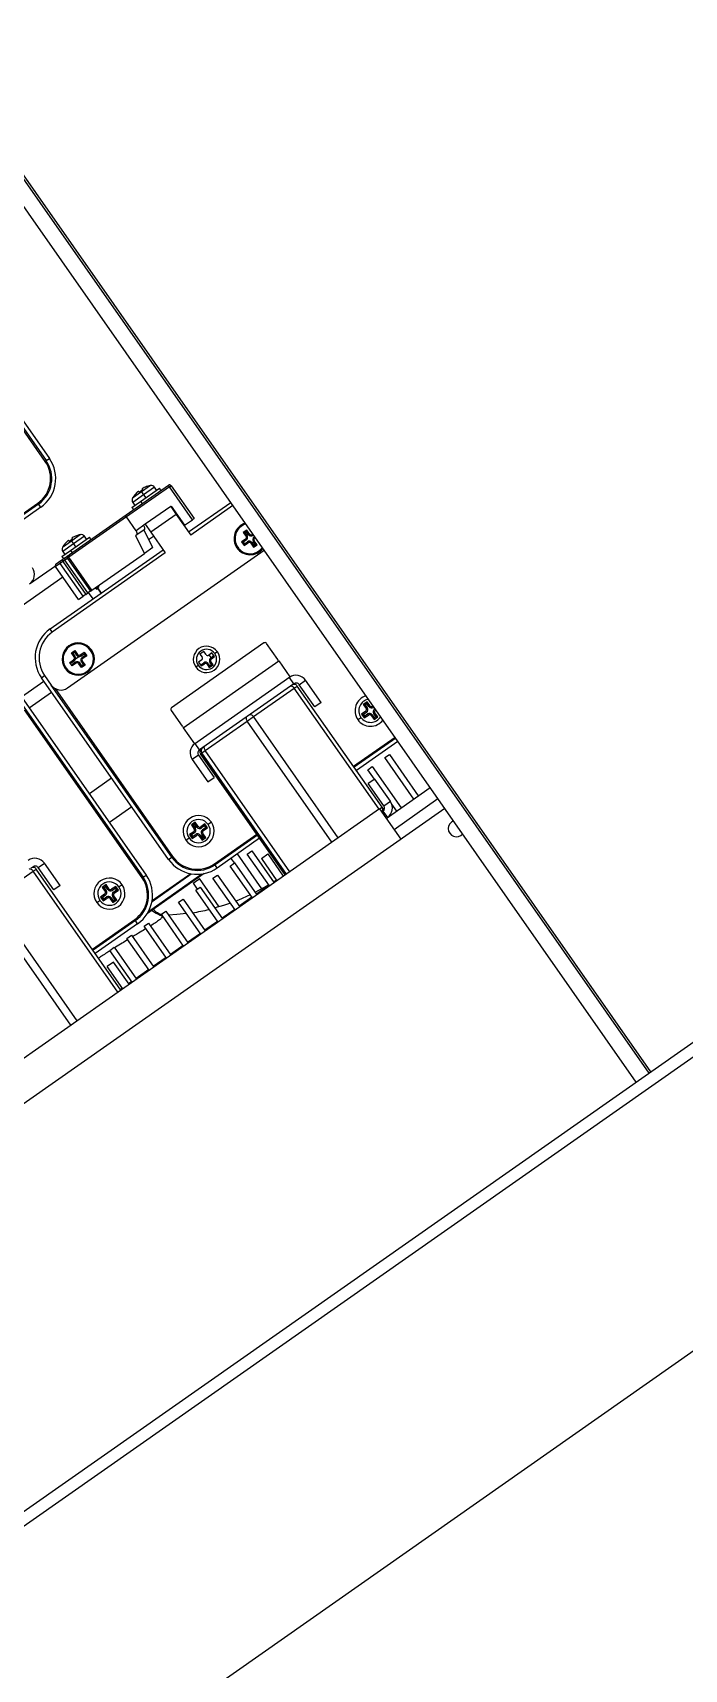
# Model space of a CAD drawing. Header units: millimetres. Extents: x 152904052 to 153933663, y 538271515 to 539240469.
# Drawn here: x 153340871.3 to 153341038.9, y 538938111.7 to 538938532.3 of the extents above; entities that cross this region are included whole.
import ezdxf

# ---------------------------------------------------------------- set-up
doc = ezdxf.new("R2010")
doc.units = ezdxf.units.MM
doc.layers.add('POWR', color=5, linetype='Continuous')

msp = doc.modelspace()

# ---------------------------------------------------------------- linework, layer by layer
at = {"layer": 'POWR', "color": 7}
for p, q in [((153340707.28, 538938039.05), (153341551.83, 538938630.4)), ((153340709.06, 538938036.51), (153341553.6, 538938627.86)), ((153340744.56, 538937985.8), (153341589.11, 538938577.16)), ((153341026.54, 538938262.6), (153340839.9, 538938529.15)), ((153341029.82, 538938264.89), (153340843.18, 538938531.44)), ((153340843.59, 538938531.73), (153341030.23, 538938265.18)), ((153340842.86, 538938469.57), (153340875.55, 538938422.88)), ((153340843.76, 538938466.54), (153340874.74, 538938422.31)), ((153340874.49, 538938422.13), (153340844.27, 538938465.3)), ((153340874.49, 538938422.13), (153340874.74, 538938422.31)), ((153340874.74, 538938422.31), (153340875.55, 538938422.88)), ((153340895.35, 538938408.42), (153340906.16, 538938415.99)), ((153340906.45, 538938415.58), (153340895.39, 538938407.84)), ((153340899.01, 538938411.83), (153340903.86, 538938415.23)), ((153340901.6, 538938415.91), (153340899.28, 538938414.28)), ((153340902.58, 538938415.49), (153340899.79, 538938413.54)), ((153340900.89, 538938415.75), (153340900.9, 538938415.73)), ((153340903.12, 538938414.72), (153340902.58, 538938415.49)), ((153340904.26, 538938414.66), (153340903.86, 538938415.23)), ((153340906.45, 538938415.58), (153340906.16, 538938415.99)), ((153340906.45, 538938415.58), (153340906.86, 538938415.87)), ((153340912.36, 538938407.14), (153340906.45, 538938415.58)), ((153340906.86, 538938415.87), (153340912.77, 538938407.43)), ((153340861.54, 538938403.67), (153340872.6, 538938411.41)), ((153340872.77, 538938411.16), (153340861.71, 538938403.42)), ((153340872.6, 538938411.41), (153340872.77, 538938411.16)), ((153340873.34, 538938410.34), (153340872.77, 538938411.16)), ((153340896.81, 538938410.3), (153340899.01, 538938411.83)), ((153340899.28, 538938414.28), (153340896.95, 538938412.65)), ((153340899.79, 538938413.54), (153340897.01, 538938411.59)), ((153340897.01, 538938411.59), (153340897.55, 538938410.82)), ((153340897.35, 538938413.25), (153340897.34, 538938413.27)), ((153340898.71, 538938414.2), (153340898.5, 538938414.44)), ((153340899.01, 538938411.83), (153340899.41, 538938411.26)), ((153340899.28, 538938414.28), (153340899.79, 538938413.54)), ((153340899.39, 538938415.06), (153340899.55, 538938414.79)), ((153340899.79, 538938413.54), (153340900.34, 538938412.77)), ((153340911.36, 538938404), (153340922.21, 538938411.6)), ((153340873.34, 538938410.34), (153340862.29, 538938402.6)), ((153340895.39, 538938407.84), (153340880.58, 538938397.47)), ((153340880.7, 538938398.16), (153340895.35, 538938408.42)), ((153340897.86, 538938404.31), (153340895.39, 538938407.84)), ((153340896.81, 538938410.3), (153340897.22, 538938409.73)), ((153340906.77, 538938410.55), (153340900.22, 538938405.97)), ((153340908.2, 538938408.51), (153340901.65, 538938403.92)), ((153340906.87, 538938410.62), (153340906.77, 538938410.55)), ((153340906.77, 538938410.55), (153340908.2, 538938408.51)), ((153340906.87, 538938410.62), (153340910.31, 538938405.71)), ((153340907.04, 538938410.38), (153340906.94, 538938410.31)), ((153340907.1, 538938410.29), (153340907.04, 538938410.17)), ((153340908.2, 538938408.51), (153340911.93, 538938403.18)), ((153340910.31, 538938405.71), (153340912.36, 538938407.14)), ((153340922.78, 538938410.78), (153340911.93, 538938403.18)), ((153340912.77, 538938407.43), (153340912.36, 538938407.14)), ((153340880.99, 538938399.22), (153340885.84, 538938402.61)), ((153340883.58, 538938403.29), (153340881.26, 538938401.66)), ((153340884.56, 538938402.87), (153340881.77, 538938400.92)), ((153340882.87, 538938403.13), (153340882.88, 538938403.11)), ((153340885.1, 538938402.1), (153340884.56, 538938402.87)), ((153340886.24, 538938402.04), (153340885.84, 538938402.61)), ((153340898.04, 538938403.22), (153340897.7, 538938402.98)), ((153340897.7, 538938402.98), (153340899.99, 538938398.48)), ((153340900.22, 538938405.97), (153340897.86, 538938404.31)), ((153340899.95, 538938404.56), (153340898.04, 538938403.22)), ((153340902.16, 538938400), (153340899.87, 538938404.5)), ((153340900.22, 538938405.97), (153340901.65, 538938403.92)), ((153340901.1, 538938402.07), (153340902.34, 538938402.93)), ((153340901.65, 538938403.92), (153340905.38, 538938398.59)), ((153340910.31, 538938405.71), (153340910.21, 538938405.64)), ((153340926.34, 538938404.48), (153340925.44, 538938403.85)), ((153340925.44, 538938403.85), (153340926.16, 538938402.83)), ((153340925.87, 538938403.78), (153340925.44, 538938403.85)), ((153340926.27, 538938404.05), (153340925.87, 538938403.78)), ((153340925.87, 538938403.78), (153340926.41, 538938403)), ((153340926.41, 538938403), (153340926.16, 538938402.83)), ((153340926.27, 538938404.05), (153340926.34, 538938404.48)), ((153340926.81, 538938403.28), (153340926.27, 538938404.05)), ((153340927.06, 538938403.46), (153340926.34, 538938404.48)), ((153340926.81, 538938403.28), (153340927.06, 538938403.46)), ((153340927.92, 538938403.45), (153340927.75, 538938403.34)), ((153340927.93, 538938403.08), (153340927.75, 538938403.34)), ((153340928.09, 538938403.2), (153340927.93, 538938403.08)), ((153340928.21, 538938402.69), (153340928.37, 538938402.8)), ((153340928.21, 538938402.69), (153340928.39, 538938402.43)), ((153340875.72, 538938379.05), (153340904.8, 538938399.41)), ((153340905.38, 538938398.59), (153340876.3, 538938378.23)), ((153340878.79, 538938397.68), (153340880.99, 538938399.22)), ((153340881.26, 538938401.66), (153340878.93, 538938400.03)), ((153340881.77, 538938400.92), (153340878.99, 538938398.97)), ((153340878.99, 538938398.97), (153340879.53, 538938398.2)), ((153340879.33, 538938400.63), (153340879.32, 538938400.65)), ((153340880.23, 538938363.9), (153340930.81, 538938399.31)), ((153340880.69, 538938401.58), (153340880.48, 538938401.82)), ((153340880.99, 538938399.22), (153340881.39, 538938398.64)), ((153340881.26, 538938401.66), (153340881.77, 538938400.92)), ((153340881.37, 538938402.44), (153340881.53, 538938402.17)), ((153340881.77, 538938400.92), (153340882.32, 538938400.15)), ((153340886.49, 538938389.03), (153340899.99, 538938398.48)), ((153340902.16, 538938400), (153340899.99, 538938398.48)), ((153340924.01, 538938400.05), (153340923.81, 538938399.9)), ((153340926.03, 538938402.13), (153340925.01, 538938401.41)), ((153340925.01, 538938401.41), (153340925.64, 538938400.51)), ((153340925.44, 538938401.34), (153340925.01, 538938401.41)), ((153340926.21, 538938401.88), (153340925.44, 538938401.34)), ((153340925.44, 538938401.34), (153340925.72, 538938400.94)), ((153340925.64, 538938400.51), (153340926.66, 538938401.23)), ((153340925.72, 538938400.94), (153340925.64, 538938400.51)), ((153340925.72, 538938400.94), (153340926.49, 538938401.48)), ((153340926.21, 538938401.88), (153340926.03, 538938402.13)), ((153340926.49, 538938401.48), (153340926.66, 538938401.23)), ((153340927.61, 538938401.28), (153340927.36, 538938401.11)), ((153340927.36, 538938401.11), (153340928.08, 538938400.08)), ((153340927.61, 538938401.28), (153340928.15, 538938400.51)), ((153340928.01, 538938401.56), (153340928.26, 538938401.74)), ((153340928.55, 538938400.79), (153340928.01, 538938401.56)), ((153340928.08, 538938400.08), (153340928.98, 538938400.71)), ((153340928.15, 538938400.51), (153340928.08, 538938400.08)), ((153340928.15, 538938400.51), (153340928.55, 538938400.79)), ((153340928.98, 538938400.71), (153340928.26, 538938401.74)), ((153340928.39, 538938402.43), (153340928.55, 538938402.55)), ((153340928.55, 538938400.79), (153340928.98, 538938400.71)), ((153340870.44, 538938390.61), (153340877.1, 538938395.27)), ((153340878.37, 538938395.92), (153340877.17, 538938395.08)), ((153340883.08, 538938386.64), (153340877.17, 538938395.08)), ((153340877.3, 538938395.78), (153340878.49, 538938396.61)), ((153340878.99, 538938396.36), (153340878.37, 538938395.92)), ((153340884.28, 538938387.48), (153340878.37, 538938395.92)), ((153340878.49, 538938396.61), (153340878.9, 538938396.9)), ((153340878.79, 538938397.68), (153340879.2, 538938397.11)), ((153340878.9, 538938396.9), (153340878.93, 538938396.92)), ((153340878.9, 538938396.9), (153340878.94, 538938396.84)), ((153340878.93, 538938396.92), (153340879.12, 538938397.05)), ((153340878.99, 538938396.36), (153340884.9, 538938387.92)), ((153340879, 538938396.36), (153340878.99, 538938396.36)), ((153340879.57, 538938396.76), (153340879, 538938396.36)), ((153340879, 538938396.36), (153340884.9, 538938387.92)), ((153340879.12, 538938397.05), (153340879.69, 538938397.45)), ((153340880.19, 538938397.2), (153340879.57, 538938396.76)), ((153340885.48, 538938388.32), (153340879.57, 538938396.76)), ((153340879.69, 538938397.45), (153340880.1, 538938397.74)), ((153340880.1, 538938397.74), (153340880.13, 538938397.76)), ((153340880.1, 538938397.74), (153340880.14, 538938397.68)), ((153340880.13, 538938397.76), (153340880.32, 538938397.89)), ((153340880.19, 538938397.2), (153340886.1, 538938388.76)), ((153340880.2, 538938397.2), (153340880.19, 538938397.2)), ((153340880.58, 538938397.47), (153340880.2, 538938397.2)), ((153340880.2, 538938397.2), (153340886.1, 538938388.76)), ((153340880.32, 538938397.89), (153340880.7, 538938398.16)), ((153340886.49, 538938389.03), (153340880.58, 538938397.47)), ((153340841.55, 538938366.17), (153340879.04, 538938392.42)), ((153340883.08, 538938386.64), (153340884.28, 538938387.48)), ((153340884.9, 538938387.92), (153340884.28, 538938387.48)), ((153340884.9, 538938387.92), (153340885.48, 538938388.32)), ((153340884.9, 538938387.92), (153340884.9, 538938387.92)), ((153340886.1, 538938388.76), (153340885.48, 538938388.32)), ((153340886.78, 538938386.79), (153340885.64, 538938388.43)), ((153340886.1, 538938388.76), (153340886.49, 538938389.03)), ((153340886.1, 538938388.76), (153340886.1, 538938388.76)), ((153340887.44, 538938389.7), (153340887.63, 538938389.69)), ((153340887.73, 538938389.28), (153340887.54, 538938389.21)), ((153340887.68, 538938389.87), (153340888.83, 538938388.23)), ((153340887.73, 538938389.28), (153340887.95, 538938389.48)), ((153340887.89, 538938389.4), (153340887.73, 538938389.28)), ((153340887.75, 538938389.91), (153340888.9, 538938388.28)), ((153340876.3, 538938378.23), (153340875.72, 538938379.05)), ((153340881.21, 538938372.88), (153340882.11, 538938373.51)), ((153340882.03, 538938373.08), (153340882.11, 538938373.51)), ((153340882.11, 538938373.51), (153340882.82, 538938372.49)), ((153340886.17, 538938373.55), (153340886.37, 538938373.69)), ((153340930.74, 538938375.45), (153340906.98, 538938358.82)), ((153340915.28, 538938373.3), (153340914.29, 538938372.61)), ((153340915.85, 538938372.48), (153340915.28, 538938373.3)), ((153340918.78, 538938373.18), (153340918.12, 538938372.72)), ((153340934.3, 538938371.23), (153340931.43, 538938375.33)), ((153340879.78, 538938369.07), (153340879.58, 538938368.93)), ((153340880.78, 538938370.44), (153340881.8, 538938371.16)), ((153340881.41, 538938369.54), (153340880.78, 538938370.44)), ((153340881.2, 538938370.37), (153340880.78, 538938370.44)), ((153340880.83, 538938370.36), (153340880.92, 538938370.42)), ((153340881.2, 538938370.37), (153340881.98, 538938370.91)), ((153340881.63, 538938372.8), (153340881.21, 538938372.88)), ((153340881.92, 538938371.85), (153340881.21, 538938372.88)), ((153340882.43, 538938370.26), (153340881.41, 538938369.54)), ((153340881.48, 538938369.97), (153340881.41, 538938369.54)), ((153340882.25, 538938370.51), (153340881.48, 538938369.97)), ((153340881.63, 538938372.8), (153340882.03, 538938373.08)), ((153340882.17, 538938372.03), (153340881.63, 538938372.8)), ((153340881.98, 538938370.91), (153340881.8, 538938371.16)), ((153340882.17, 538938372.03), (153340881.92, 538938371.85)), ((153340882.03, 538938373.08), (153340882.57, 538938372.31)), ((153340882.25, 538938370.51), (153340882.43, 538938370.26)), ((153340882.3, 538938371.39), (153340883.14, 538938371.97)), ((153340882.57, 538938372.31), (153340882.82, 538938372.49)), ((153340883.38, 538938370.31), (153340883.13, 538938370.13)), ((153340883.84, 538938369.11), (153340883.13, 538938370.13)), ((153340883.92, 538938369.54), (153340883.38, 538938370.31)), ((153340883.52, 538938372.36), (153340884.54, 538938373.08)), ((153340883.7, 538938372.11), (153340883.52, 538938372.36)), ((153340883.7, 538938372.11), (153340884.47, 538938372.65)), ((153340883.78, 538938370.59), (153340884.03, 538938370.77)), ((153340883.78, 538938370.59), (153340884.32, 538938369.82)), ((153340884.75, 538938369.74), (153340883.84, 538938369.11)), ((153340883.92, 538938369.54), (153340883.84, 538938369.11)), ((153340884.32, 538938369.82), (153340883.92, 538938369.54)), ((153340884.75, 538938372.25), (153340883.97, 538938371.71)), ((153340883.97, 538938371.71), (153340884.15, 538938371.46)), ((153340884.03, 538938370.77), (153340884.75, 538938369.74)), ((153340885.17, 538938372.18), (153340884.15, 538938371.46)), ((153340884.32, 538938369.82), (153340884.75, 538938369.74)), ((153340884.47, 538938372.65), (153340884.54, 538938373.08)), ((153340884.47, 538938372.65), (153340884.75, 538938372.25)), ((153340884.54, 538938373.08), (153340885.17, 538938372.18)), ((153340884.75, 538938372.25), (153340885.17, 538938372.18)), ((153340910.01, 538938353.62), (153340934.59, 538938370.83)), ((153340913.21, 538938369.28), (153340913.86, 538938369.74)), ((153340914.75, 538938371.09), (153340913.93, 538938370.52)), ((153340913.93, 538938370.52), (153340914.61, 538938369.54)), ((153340914.29, 538938372.61), (153340914.87, 538938371.79)), ((153340914.61, 538938369.54), (153340915.43, 538938370.11)), ((153340914.69, 538938369.96), (153340914.61, 538938369.54)), ((153340914.69, 538938369.96), (153340915.26, 538938370.36)), ((153340915.26, 538938370.36), (153340915.43, 538938370.11)), ((153340916.38, 538938370.16), (153340916.13, 538938369.99)), ((153340916.13, 538938369.99), (153340916.7, 538938369.17)), ((153340916.38, 538938370.16), (153340916.78, 538938369.6)), ((153340917.37, 538938372.93), (153340916.55, 538938372.35)), ((153340917.14, 538938371.68), (153340916.63, 538938372.41)), ((153340916.7, 538938369.17), (153340917.69, 538938369.86)), ((153340916.78, 538938369.6), (153340916.7, 538938369.17)), ((153340916.78, 538938369.6), (153340917.26, 538938369.93)), ((153340916.86, 538938370.5), (153340917.11, 538938370.68)), ((153340917.26, 538938369.93), (153340916.86, 538938370.5)), ((153340917.06, 538938371.62), (153340917.63, 538938372.02)), ((153340917.06, 538938371.62), (153340917.24, 538938371.37)), ((153340917.69, 538938369.86), (153340917.11, 538938370.68)), ((153340917.24, 538938371.37), (153340918.05, 538938371.95)), ((153340917.26, 538938369.93), (153340917.69, 538938369.86)), ((153340918.05, 538938371.95), (153340917.37, 538938372.93)), ((153340917.63, 538938372.02), (153340918.05, 538938371.95)), ((153340934.59, 538938370.83), (153340937.45, 538938366.73)), ((153340868.38, 538938361.64), (153340874.12, 538938365.66)), ((153340873.51, 538938366.52), (153340874.33, 538938367.09)), ((153340906.21, 538938319.82), (153340873.51, 538938366.52)), ((153340874.33, 538938367.09), (153340876.05, 538938364.63)), ((153340912.88, 538938349.52), (153340937.45, 538938366.73)), ((153340938.44, 538938364.98), (153340914.19, 538938348)), ((153340938.44, 538938364.98), (153340937.29, 538938366.61)), ((153340939.83, 538938364.73), (153340941.47, 538938365.88)), ((153340945.48, 538938360.14), (153340941.47, 538938365.88)), ((153340867.78, 538938362.5), (153340900.47, 538938315.81)), ((153340870.36, 538938358.81), (153340876.1, 538938362.83)), ((153340907.03, 538938320.4), (153340876.05, 538938364.63)), ((153340877.05, 538938363.73), (153340907.27, 538938320.57)), ((153340928.08, 538938356.51), (153340938.56, 538938363.84)), ((153340938.56, 538938363.84), (153340939.34, 538938364.39)), ((153340960.36, 538938332.71), (153340938.56, 538938363.84)), ((153340961.14, 538938333.26), (153340939.34, 538938364.39)), ((153340943.85, 538938359), (153340939.83, 538938364.73)), ((153340868.68, 538938359.47), (153340899.65, 538938315.24)), ((153340899.41, 538938315.06), (153340869.19, 538938358.23)), ((153340906.86, 538938358.12), (153340909.73, 538938354.03)), ((153340926.45, 538938355.36), (153340928.08, 538938356.51)), ((153340949.88, 538938325.38), (153340928.08, 538938356.51)), ((153340945.48, 538938360.14), (153340943.85, 538938359)), ((153340954.91, 538938355.75), (153340955.73, 538938356.33)), ((153340956.94, 538938357.91), (153340955.87, 538938357.16)), ((153340955.87, 538938357.16), (153340956.56, 538938356.18)), ((153340956.36, 538938357.08), (153340955.87, 538938357.16)), ((153340957.3, 538938360.36), (153340956.31, 538938359.67)), ((153340956.8, 538938359.58), (153340956.31, 538938359.67)), ((153340956.31, 538938359.67), (153340957.06, 538938358.61)), ((153340957.14, 538938357.62), (153340956.36, 538938357.08)), ((153340956.36, 538938357.08), (153340956.65, 538938356.67)), ((153340956.56, 538938356.18), (153340957.63, 538938356.93)), ((153340956.65, 538938356.67), (153340956.56, 538938356.18)), ((153340956.65, 538938356.67), (153340957.42, 538938357.21)), ((153340957.21, 538938359.87), (153340956.8, 538938359.58)), ((153340956.8, 538938359.58), (153340957.35, 538938358.81)), ((153340957.14, 538938357.62), (153340956.94, 538938357.91)), ((153340957.35, 538938358.81), (153340957.06, 538938358.61)), ((153340957.21, 538938359.87), (153340957.3, 538938360.36)), ((153340957.76, 538938359.09), (153340957.21, 538938359.87)), ((153340958.04, 538938359.29), (153340957.3, 538938360.36)), ((153340957.42, 538938357.21), (153340957.63, 538938356.93)), ((153340957.76, 538938359.09), (153340958.04, 538938359.29)), ((153340958.61, 538938357), (153340958.32, 538938356.8)), ((153340958.32, 538938356.8), (153340959.07, 538938355.74)), ((153340958.61, 538938357), (153340959.15, 538938356.23)), ((153340958.86, 538938359.26), (153340958.74, 538938359.17)), ((153340958.94, 538938358.88), (153340958.74, 538938359.17)), ((153340959.06, 538938358.97), (153340958.94, 538938358.88)), ((153340959.02, 538938357.29), (153340959.31, 538938357.49)), ((153340959.56, 538938356.51), (153340959.02, 538938357.29)), ((153340959.07, 538938355.74), (153340960.05, 538938356.43)), ((153340959.15, 538938356.23), (153340959.56, 538938356.51)), ((153340959.23, 538938358.48), (153340959.35, 538938358.56)), ((153340959.23, 538938358.48), (153340959.43, 538938358.19)), ((153340960.05, 538938356.43), (153340959.31, 538938357.49)), ((153340959.43, 538938358.19), (153340959.55, 538938358.27)), ((153340959.56, 538938356.51), (153340960.05, 538938356.43)), ((153340910.01, 538938353.62), (153340912.88, 538938349.52)), ((153340915.63, 538938347.79), (153340926.45, 538938355.36)), ((153340948.24, 538938324.23), (153340926.45, 538938355.36)), ((153340959.15, 538938356.23), (153340959.07, 538938355.74)), ((153340914.19, 538938348), (153340913.04, 538938349.64)), ((153340953.8, 538938343.75), (153340964.48, 538938351.23)), ((153340964.66, 538938350.98), (153340953.97, 538938343.5)), ((153340965.23, 538938350.16), (153340954.54, 538938342.68)), ((153340913.95, 538938346.61), (153340912.31, 538938345.46)), ((153340912.31, 538938345.46), (153340916.32, 538938339.72)), ((153340913.95, 538938346.61), (153340917.96, 538938340.87)), ((153340914.44, 538938346.95), (153340914.78, 538938347.19)), ((153340914.44, 538938346.95), (153340936.23, 538938315.82)), ((153340936.23, 538938315.82), (153340914.44, 538938346.95)), ((153340914.44, 538938346.95), (153340914.44, 538938346.95)), ((153340914.78, 538938347.19), (153340915.63, 538938347.79)), ((153340936.57, 538938316.06), (153340914.78, 538938347.19)), ((153340937.43, 538938316.66), (153340915.63, 538938347.79)), ((153340961.87, 538938345.98), (153340963.02, 538938346.78)), ((153340969.33, 538938335.33), (153340961.87, 538938345.98)), ((153340963.02, 538938346.78), (153340970.47, 538938336.14)), ((153340891.58, 538938340.71), (153340885.85, 538938336.7)), ((153340916.32, 538938339.72), (153340917.96, 538938340.87)), ((153340957.45, 538938342.88), (153340958.59, 538938343.69)), ((153340959.17, 538938340.43), (153340957.45, 538938342.88)), ((153340959.25, 538938340.48), (153340957.61, 538938339.34)), ((153340958.59, 538938343.69), (153340966.05, 538938333.04)), ((153340963.27, 538938334.75), (153340959.25, 538938340.48)), ((153340961.63, 538938333.6), (153340957.61, 538938339.34)), ((153340962.24, 538938330.37), (153340973.55, 538938338.29)), ((153340964.22, 538938327.55), (153340975.52, 538938335.46)), ((153340665.55, 538938114.69), (153340977.27, 538938332.96)), ((153340960.52, 538938332.83), (153340739.35, 538938177.96)), ((153340896.74, 538938333.34), (153340891.01, 538938329.33)), ((153340960.52, 538938332.83), (153340961.14, 538938333.26)), ((153340960.52, 538938332.83), (153340965.97, 538938325.05)), ((153340961.09, 538938332.01), (153340961.38, 538938332.21)), ((153340961.66, 538938332.51), (153340961.14, 538938333.26)), ((153340961.38, 538938332.21), (153340962.53, 538938330.57)), ((153340961.63, 538938333.6), (153340963.27, 538938334.75)), ((153340964.9, 538938332.24), (153340963.62, 538938334.06)), ((153340912.7, 538938326.94), (153340911.64, 538938326.19)), ((153340913.06, 538938329.39), (153340912.08, 538938328.7)), ((153340912.08, 538938328.7), (153340912.83, 538938327.63)), ((153340912.57, 538938328.61), (153340912.08, 538938328.7)), ((153340912.98, 538938328.9), (153340912.57, 538938328.61)), ((153340912.57, 538938328.61), (153340913.11, 538938327.83)), ((153340912.9, 538938326.65), (153340912.7, 538938326.94)), ((153340913.11, 538938327.83), (153340912.83, 538938327.63)), ((153340912.98, 538938328.9), (153340913.06, 538938329.39)), ((153340913.52, 538938328.12), (153340912.98, 538938328.9)), ((153340913.81, 538938328.32), (153340913.06, 538938329.39)), ((153340913.52, 538938328.12), (153340913.81, 538938328.32)), ((153340915.57, 538938328.94), (153340914.51, 538938328.2)), ((153340914.71, 538938327.91), (153340914.51, 538938328.2)), ((153340915.48, 538938328.45), (153340914.71, 538938327.91)), ((153340914.99, 538938327.5), (153340915.77, 538938328.05)), ((153340914.99, 538938327.5), (153340915.19, 538938327.21)), ((153340915.19, 538938327.21), (153340916.26, 538938327.96)), ((153340915.48, 538938328.45), (153340915.57, 538938328.94)), ((153340915.77, 538938328.05), (153340915.48, 538938328.45)), ((153340916.26, 538938327.96), (153340915.57, 538938328.94)), ((153340915.77, 538938328.05), (153340916.26, 538938327.96)), ((153340917.23, 538938329.37), (153340916.41, 538938328.8)), ((153340910.67, 538938324.78), (153340911.49, 538938325.35)), ((153340911.64, 538938326.19), (153340912.33, 538938325.21)), ((153340912.13, 538938326.1), (153340911.64, 538938326.19)), ((153340912.9, 538938326.65), (153340912.13, 538938326.1)), ((153340912.13, 538938326.1), (153340912.41, 538938325.7)), ((153340912.33, 538938325.21), (153340913.39, 538938325.95)), ((153340912.41, 538938325.7), (153340912.33, 538938325.21)), ((153340912.41, 538938325.7), (153340913.19, 538938326.24)), ((153340913.19, 538938326.24), (153340913.39, 538938325.95)), ((153340914.38, 538938326.03), (153340914.09, 538938325.83)), ((153340914.09, 538938325.83), (153340914.83, 538938324.77)), ((153340914.38, 538938326.03), (153340914.92, 538938325.25)), ((153340914.78, 538938326.32), (153340915.07, 538938326.52)), ((153340915.33, 538938325.54), (153340914.78, 538938326.32)), ((153340914.83, 538938324.77), (153340915.82, 538938325.45)), ((153340914.92, 538938325.25), (153340914.83, 538938324.77)), ((153340914.92, 538938325.25), (153340915.33, 538938325.54)), ((153340915.82, 538938325.45), (153340915.07, 538938326.52)), ((153340915.33, 538938325.54), (153340915.82, 538938325.45)), ((153340918, 538938318.68), (153340928.89, 538938326.31)), ((153340929.06, 538938326.06), (153340918.17, 538938318.43)), ((153340929.64, 538938325.24), (153340918.74, 538938317.61)), ((153340872.66, 538938317.7), (153340874.3, 538938318.84)), ((153340878.31, 538938313.11), (153340874.3, 538938318.84)), ((153340906.21, 538938319.82), (153340907.03, 538938320.4)), ((153340907.27, 538938320.57), (153340907.03, 538938320.4)), ((153340918, 538938318.68), (153340918.17, 538938318.43)), ((153340922.06, 538938318.11), (153340923.21, 538938318.91)), ((153340922.28, 538938320.09), (153340923.14, 538938318.87)), ((153340923.21, 538938318.91), (153340928.94, 538938310.72)), ((153340930.23, 538938312.23), (153340923.92, 538938321.24)), ((153340926.48, 538938321.2), (153340927.63, 538938322.01)), ((153340932.22, 538938313.01), (153340926.48, 538938321.2)), ((153340927.63, 538938322.01), (153340933.37, 538938313.81)), ((153340930.09, 538938320.07), (153340931.73, 538938321.21)), ((153340930.09, 538938320.07), (153340934.1, 538938314.33)), ((153340931.73, 538938321.21), (153340935.74, 538938315.48)), ((153340860.91, 538938309.47), (153340871.39, 538938316.81)), ((153340871.39, 538938316.81), (153340872.17, 538938317.35)), ((153340893.19, 538938285.68), (153340871.39, 538938316.81)), ((153340893.97, 538938286.23), (153340872.17, 538938317.35)), ((153340876.68, 538938311.96), (153340872.66, 538938317.7)), ((153340899.41, 538938315.06), (153340899.65, 538938315.24)), ((153340899.65, 538938315.24), (153340900.47, 538938315.81)), ((153340915.37, 538938316.17), (153340900.78, 538938305.95)), ((153340901.07, 538938306.46), (153340914.79, 538938316.07)), ((153340901.96, 538938309.03), (153340912.07, 538938316.11)), ((153340911.93, 538938316.14), (153340901.98, 538938309.17)), ((153340912.51, 538938313.74), (153340913.99, 538938314.77)), ((153340913.99, 538938314.77), (153340914.15, 538938314.89)), ((153340919.23, 538938307.64), (153340914.15, 538938314.89)), ((153340917.64, 538938315.01), (153340918.78, 538938315.81)), ((153340923.37, 538938306.82), (153340917.64, 538938315.01)), ((153340918.74, 538938317.61), (153340918.17, 538938318.43)), ((153340918.78, 538938315.81), (153340924.52, 538938307.62)), ((153340927.8, 538938309.91), (153340922.06, 538938318.11)), ((153340933.98, 538938314.51), (153340933.23, 538938314.02)), ((153340933.99, 538938314.49), (153340933.25, 538938313.98)), ((153340878.31, 538938313.11), (153340876.68, 538938311.96)), ((153340889.77, 538938310.88), (153340888.7, 538938310.13)), ((153340888.7, 538938310.13), (153340889.39, 538938309.15)), ((153340889.19, 538938310.04), (153340888.7, 538938310.13)), ((153340890.13, 538938313.33), (153340889.14, 538938312.64)), ((153340889.14, 538938312.64), (153340889.89, 538938311.57)), ((153340889.63, 538938312.55), (153340889.14, 538938312.64)), ((153340889.97, 538938310.59), (153340889.19, 538938310.04)), ((153340889.48, 538938309.64), (153340890.25, 538938310.18)), ((153340890.04, 538938312.84), (153340889.63, 538938312.55)), ((153340889.63, 538938312.55), (153340890.18, 538938311.77)), ((153340889.97, 538938310.59), (153340889.77, 538938310.88)), ((153340890.18, 538938311.77), (153340889.89, 538938311.57)), ((153340890.04, 538938312.84), (153340890.13, 538938313.33)), ((153340890.59, 538938312.06), (153340890.04, 538938312.84)), ((153340890.87, 538938312.26), (153340890.13, 538938313.33)), ((153340890.25, 538938310.18), (153340890.46, 538938309.89)), ((153340890.59, 538938312.06), (153340890.87, 538938312.26)), ((153340892.63, 538938312.88), (153340891.57, 538938312.14)), ((153340891.77, 538938311.85), (153340891.57, 538938312.14)), ((153340892.55, 538938312.39), (153340891.77, 538938311.85)), ((153340891.85, 538938310.26), (153340892.13, 538938310.46)), ((153340892.39, 538938309.48), (153340891.85, 538938310.26)), ((153340892.06, 538938311.44), (153340892.83, 538938311.99)), ((153340892.06, 538938311.44), (153340892.26, 538938311.15)), ((153340892.88, 538938309.39), (153340892.13, 538938310.46)), ((153340892.26, 538938311.15), (153340893.32, 538938311.9)), ((153340892.55, 538938312.39), (153340892.63, 538938312.88)), ((153340892.83, 538938311.99), (153340892.55, 538938312.39)), ((153340893.32, 538938311.9), (153340892.63, 538938312.88)), ((153340892.83, 538938311.99), (153340893.32, 538938311.9)), ((153340894.29, 538938313.31), (153340893.47, 538938312.74)), ((153340912.51, 538938313.74), (153340913.6, 538938312.18)), ((153340913.21, 538938311.91), (153340914.36, 538938312.71)), ((153340918.95, 538938303.72), (153340913.21, 538938311.91)), ((153340914.36, 538938312.71), (153340920.1, 538938304.52)), ((153340927.68, 538938310.08), (153340924.4, 538938307.78)), ((153340932.1, 538938313.18), (153340928.83, 538938310.88)), ((153340881.07, 538938277.2), (153340859.28, 538938308.33)), ((153340882.71, 538938278.35), (153340860.91, 538938309.47)), ((153340887.74, 538938308.72), (153340888.55, 538938309.29)), ((153340889.19, 538938310.04), (153340889.48, 538938309.64)), ((153340889.39, 538938309.15), (153340890.46, 538938309.89)), ((153340889.48, 538938309.64), (153340889.39, 538938309.15)), ((153340891.44, 538938309.97), (153340891.15, 538938309.77)), ((153340891.15, 538938309.77), (153340891.9, 538938308.71)), ((153340891.44, 538938309.97), (153340891.98, 538938309.19)), ((153340891.9, 538938308.71), (153340892.88, 538938309.39)), ((153340891.98, 538938309.19), (153340891.9, 538938308.71)), ((153340891.98, 538938309.19), (153340892.39, 538938309.48)), ((153340892.39, 538938309.48), (153340892.88, 538938309.39)), ((153340904.37, 538938305.72), (153340905.51, 538938306.52)), ((153340905.51, 538938306.52), (153340911.25, 538938298.33)), ((153340908.79, 538938308.81), (153340909.94, 538938309.62)), ((153340914.53, 538938300.62), (153340908.79, 538938308.81)), ((153340909.94, 538938309.62), (153340915.67, 538938301.43)), ((153340923.26, 538938306.98), (153340919.98, 538938304.69)), ((153340886.62, 538938296.71), (153340897.52, 538938304.34)), ((153340897.69, 538938304.09), (153340886.8, 538938296.47)), ((153340898.26, 538938303.27), (153340887.37, 538938295.65)), ((153340897.52, 538938304.34), (153340897.69, 538938304.09)), ((153340898.26, 538938303.27), (153340897.69, 538938304.09)), ((153340899.94, 538938302.62), (153340901.09, 538938303.42)), ((153340905.68, 538938294.43), (153340899.94, 538938302.62)), ((153340901.09, 538938303.42), (153340906.83, 538938295.23)), ((153340904.62, 538938305.48), (153340904.23, 538938305.47)), ((153340910.1, 538938297.53), (153340904.37, 538938305.72)), ((153340904.44, 538938305.39), (153340904.63, 538938305.2)), ((153340918.83, 538938303.88), (153340915.56, 538938301.59)), ((153340895.52, 538938299.52), (153340896.67, 538938300.33)), ((153340901.26, 538938291.33), (153340895.52, 538938299.52)), ((153340896.67, 538938300.33), (153340902.4, 538938292.13)), ((153340909.99, 538938297.69), (153340906.71, 538938295.39)), ((153340914.41, 538938300.79), (153340911.13, 538938298.49)), ((153340892.08, 538938293.45), (153340890.44, 538938292.3)), ((153340891.1, 538938296.42), (153340892.24, 538938297.23)), ((153340896.83, 538938288.23), (153340891.1, 538938296.42)), ((153340896.09, 538938287.72), (153340892.08, 538938293.45)), ((153340892.24, 538938297.23), (153340897.98, 538938289.04)), ((153340905.56, 538938294.59), (153340902.29, 538938292.3)), ((153340894.46, 538938286.57), (153340890.44, 538938292.3)), ((153340901.14, 538938291.49), (153340897.86, 538938289.2)), ((153340894.34, 538938286.73), (153340893.85, 538938286.39)), ((153340896.72, 538938288.4), (153340895.98, 538938287.88))]:
    msp.add_line(p, q, dxfattribs=at)
at = {"layer": 'POWR', "color": 7, "flags": 128}
for points in [[(153340937.56, 538938364.36), (153340937.65, 538938364.4), (153340937.77, 538938364.41), (153340937.89, 538938364.39), (153340938.03, 538938364.33), (153340938.17, 538938364.25), (153340938.31, 538938364.13), (153340938.44, 538938364), (153340938.56, 538938363.84)], [(153340926.26, 538938356.45), (153340926.2, 538938356.38), (153340926.16, 538938356.28), (153340926.14, 538938356.16), (153340926.16, 538938356.02), (153340926.19, 538938355.86), (153340926.26, 538938355.69), (153340926.34, 538938355.52), (153340926.45, 538938355.36)], [(153340927.08, 538938357.03), (153340927.18, 538938357.07), (153340927.29, 538938357.08), (153340927.42, 538938357.05), (153340927.55, 538938357), (153340927.69, 538938356.91), (153340927.83, 538938356.8), (153340927.96, 538938356.66), (153340928.08, 538938356.51)], [(153340915.45, 538938348.88), (153340915.38, 538938348.81), (153340915.34, 538938348.71), (153340915.33, 538938348.59), (153340915.34, 538938348.45), (153340915.38, 538938348.29), (153340915.44, 538938348.12), (153340915.53, 538938347.95), (153340915.63, 538938347.79)], [(153340870.39, 538938317.33), (153340870.48, 538938317.37), (153340870.6, 538938317.38), (153340870.72, 538938317.36), (153340870.86, 538938317.3), (153340871, 538938317.21), (153340871.14, 538938317.1), (153340871.27, 538938316.96), (153340871.39, 538938316.81)], [(153340927.25, 538938310.7), (153340924.25, 538938309.38), (153340923.49, 538938309.09)], [(153340932.04, 538938313.27), (153340931.6, 538938313.02), (153340928.45, 538938311.29)], [(153340910.83, 538938305.9), (153340908.33, 538938305.64), (153340906.22, 538938305.52)], [(153340922.14, 538938308.58), (153340920.39, 538938308), (153340918.13, 538938307.33)]]:
    msp.add_lwpolyline(points, dxfattribs=at)
at = {"layer": 'POWR', "color": 7}
for centre, radius, start, end in [((153340868.18, 538938417.72), 7.7, 305, 35), ((153340868.18, 538938417.72), 8, 305, 35), ((153340868.18, 538938417.72), 9, 305, 35), ((153340902.66, 538938409.45), 6.52, 105.6083, 117.5152), ((153340902.63, 538938409.49), 6.5, 99.1279, 105.5214), ((153340901.76, 538938414.92), 1, 35, 99.1279), ((153340906.45, 538938415.58), 0.5, 35, 125), ((153340897.83, 538938412.17), 1, 150.8721, 215), ((153340902.63, 538938409.49), 6.5, 144.4786, 150.8721), ((153340902.66, 538938409.45), 6.52, 132.4848, 144.3917), ((153340902.74, 538938409.33), 6.32, 120.3185, 129.6814), ((153340884.64, 538938396.83), 6.52, 105.6083, 117.5152), ((153340884.61, 538938396.87), 6.5, 99.1279, 105.5214), ((153340883.74, 538938402.3), 1, 35, 99.1279), ((153340927.21, 538938402.28), 4.15, 107.47, 215), ((153340927.21, 538938402.28), 3.9, 106.3061, 215), ((153340925.75, 538938402.54), 0.5, 305, 35), ((153340925.75, 538938402.54), 0.807, 305, 35), ((153340927.47, 538938403.75), 0.807, 215, 305), ((153340927.47, 538938403.75), 0.5, 215, 305), ((153340928.67, 538938402.03), 0.807, 125, 215), ((153340879.81, 538938399.55), 1, 150.8721, 215), ((153340884.61, 538938396.87), 6.5, 144.4786, 150.8721), ((153340884.63, 538938396.83), 6.52, 132.4848, 144.3917), ((153340884.72, 538938396.71), 6.32, 120.3185, 129.6814), ((153340927.21, 538938402.28), 4.15, 215, 322.53), ((153340927.21, 538938402.28), 3.9, 215, 323.6939), ((153340926.95, 538938400.82), 0.807, 35, 125), ((153340926.95, 538938400.82), 0.5, 35, 125), ((153340928.67, 538938402.03), 0.5, 125, 215), ((153340868.72, 538938393.07), 3, 305, 35), ((153340878.78, 538938396.2), 0.499, 125.07, 215.0698), ((153340879.4, 538938396.64), 0.5, 125, 215), ((153340879.41, 538938396.64), 0.499, 125.07, 215.0698), ((153340878.89, 538938396.82), 0.103, 37.4159, 66.5165), ((153340879.98, 538938397.04), 0.499, 125.07, 215.0698), ((153340880.6, 538938397.48), 0.5, 125, 215), ((153340880.61, 538938397.48), 0.499, 125.07, 215.0698), ((153340880.09, 538938397.66), 0.103, 37.4159, 66.5165), ((153340880.89, 538938371.68), 9, 125, 215), ((153340880.89, 538938371.68), 8, 125, 215), ((153340882.98, 538938371.31), 4.15, 35, 215), ((153340882.98, 538938371.31), 3.9, 35, 215), ((153340882.98, 538938371.31), 4.15, 215, 35), ((153340882.98, 538938371.31), 3.9, 215, 35), ((153340915.99, 538938371.23), 3.4, 35, 215), ((153340915.99, 538938371.23), 3.4, 215, 35), ((153340915.99, 538938371.23), 2.6, 35, 215), ((153340931.02, 538938375.04), 0.5, 35, 125), ((153340881.51, 538938371.57), 0.5, 305, 35), ((153340881.51, 538938371.57), 0.807, 305, 35), ((153340882.72, 538938369.85), 0.807, 35, 125), ((153340882.72, 538938369.85), 0.5, 35, 125), ((153340883.23, 538938372.77), 0.807, 215, 305), ((153340883.23, 538938372.77), 0.5, 215, 305), ((153340884.44, 538938371.05), 0.807, 125, 215), ((153340884.44, 538938371.05), 0.5, 125, 215), ((153340915.99, 538938371.23), 2.6, 215, 35), ((153340914.46, 538938371.5), 0.5, 305, 35), ((153340915.72, 538938369.7), 0.807, 35, 125), ((153340915.72, 538938369.7), 0.5, 35, 125), ((153340916.26, 538938372.76), 0.5, 215, 305), ((153340917.52, 538938370.96), 0.807, 125, 215), ((153340917.52, 538938370.96), 0.5, 125, 215), ((153340933.89, 538938370.95), 0.5, 305, 35), ((153340939.01, 538938364.16), 3, 35, 125), ((153340938.52, 538938363.81), 1, 35, 125), ((153340939.01, 538938364.16), 1, 35, 125), ((153340878.51, 538938366.35), 3, 215, 305), ((153340958.18, 538938358.05), 4, 106.79, 215), ((153340958.18, 538938358.05), 3, 100.3757, 215), ((153340907.27, 538938358.41), 0.5, 125, 215), ((153340958.18, 538938358.05), 3, 215, 329.6243), ((153340956.65, 538938358.32), 0.5, 305, 35), ((153340956.65, 538938358.32), 0.851, 305, 35), ((153340957.91, 538938356.52), 0.851, 35, 125), ((153340957.91, 538938356.52), 0.5, 35, 125), ((153340958.45, 538938359.58), 0.851, 215, 305), ((153340958.45, 538938359.58), 0.5, 215, 305), ((153340959.71, 538938357.78), 0.851, 125, 215), ((153340959.71, 538938357.78), 0.5, 125, 215), ((153340910.14, 538938354.31), 0.5, 215, 305), ((153340958.18, 538938358.05), 4, 215, 323.21), ((153340914.76, 538938347.18), 3, 125, 215), ((153340914.76, 538938347.18), 1, 125, 215), ((153340915.26, 538938347.52), 1, 125, 215), ((153340915.26, 538938347.52), 1, 125.0109, 215.0109), ((153340915.59, 538938347.76), 1, 125.0109, 215.0109), ((153340960.32, 538938332.69), 1, 319.3772, 35), ((153340960.81, 538938333.03), 1, 305, 35), ((153340960.81, 538938333.03), 3, 305, 35), ((153340913.95, 538938327.08), 4, 35, 215), ((153340913.95, 538938327.08), 4, 215, 35), ((153340913.95, 538938327.08), 3, 35, 215), ((153340913.95, 538938327.08), 3, 215, 35), ((153340912.42, 538938327.35), 0.5, 305, 35), ((153340912.42, 538938327.35), 0.851, 305, 35), ((153340914.22, 538938328.61), 0.851, 215, 305), ((153340914.22, 538938328.61), 0.5, 215, 305), ((153340915.48, 538938326.81), 0.851, 125, 215), ((153340915.48, 538938326.81), 0.5, 125, 215), ((153340980.27, 538938327.73), 2.1, 109.8169, 320.1831), ((153340913.68, 538938325.54), 0.851, 35, 125), ((153340913.68, 538938325.54), 0.5, 35, 125), ((153340871.84, 538938317.12), 3, 35, 125), ((153340913.58, 538938324.99), 9, 215, 305), ((153340913.58, 538938324.99), 8, 215, 305), ((153340913.58, 538938324.99), 7.7, 215, 305), ((153340871.35, 538938316.78), 1, 35, 125), ((153340871.84, 538938317.12), 1, 35, 125), ((153340891.01, 538938311.02), 4, 35, 215), ((153340893.1, 538938310.65), 7.7, 305, 35), ((153340893.1, 538938310.65), 8, 305, 35), ((153340893.1, 538938310.65), 9, 305, 35), ((153340891.01, 538938311.02), 4, 215, 35), ((153340891.01, 538938311.02), 3, 35, 215), ((153340891.01, 538938311.02), 3, 215, 35), ((153340889.48, 538938311.29), 0.5, 305, 35), ((153340889.48, 538938311.29), 0.851, 305, 35), ((153340890.74, 538938309.48), 0.851, 35, 125), ((153340891.28, 538938312.55), 0.851, 215, 305), ((153340891.28, 538938312.55), 0.5, 215, 305), ((153340892.54, 538938310.75), 0.851, 125, 215), ((153340892.54, 538938310.75), 0.5, 125, 215), ((153340890.74, 538938309.48), 0.5, 35, 125), ((153340904.08, 538938359.47), 54, 278.8488, 283.4898)]:
    msp.add_arc(centre, radius, start, end, dxfattribs=at)
for points, knots in [([(153340899.64, 538938415.24), (153340899.61, 538938415.22), (153340899.54, 538938415.18), (153340899.45, 538938415.12), (153340899.4, 538938415.08), (153340899.39, 538938415.07), (153340899.39, 538938415.06)], [0, 0, 0, 0, 0.250648, 0.499754, 0.7491, 1, 1, 1, 1]), ([(153340898.5, 538938414.44), (153340898.5, 538938414.44), (153340898.48, 538938414.44), (153340898.42, 538938414.4), (153340898.34, 538938414.34), (153340898.28, 538938414.29), (153340898.25, 538938414.26)], [0, 0, 0, 0, 0.250648, 0.499754, 0.7491, 1, 1, 1, 1]), ([(153340898.25, 538938414.26), (153340898.28, 538938414.29), (153340898.34, 538938414.34), (153340898.42, 538938414.4), (153340898.48, 538938414.44), (153340898.5, 538938414.44), (153340898.5, 538938414.44)], [0, 0, 0, 0, 0.250648, 0.499754, 0.7491, 1, 1, 1, 1]), ([(153340895.39, 538938407.84), (153340895.36, 538938407.88), (153340895.31, 538938407.96), (153340895.27, 538938408.09), (153340895.25, 538938408.23), (153340895.28, 538938408.35), (153340895.32, 538938408.39), (153340895.35, 538938408.42)], [0, 0, 0, 0, 0.163518, 0.344285, 0.539301, 0.775308, 1, 1, 1, 1]), ([(153340881.62, 538938402.62), (153340881.59, 538938402.6), (153340881.52, 538938402.56), (153340881.43, 538938402.51), (153340881.38, 538938402.46), (153340881.37, 538938402.45), (153340881.37, 538938402.44)], [0, 0, 0, 0, 0.250648, 0.499754, 0.7491, 1, 1, 1, 1]), ([(153340898.04, 538938403.22), (153340898.08, 538938403.27), (153340898.18, 538938403.38), (153340898.15, 538938403.7), (153340898.04, 538938404.03), (153340897.91, 538938404.22), (153340897.86, 538938404.31)], [0, 0, 0, 0, 0.273241, 0.566326, 0.792171, 1, 1, 1, 1]), ([(153340899.77, 538938405.65), (153340899.82, 538938405.57), (153340899.92, 538938405.41), (153340900.03, 538938405.15), (153340900.08, 538938404.9), (153340900.06, 538938404.68), (153340899.98, 538938404.6), (153340899.95, 538938404.56)], [0, 0, 0, 0, 0.174736, 0.363548, 0.559692, 0.78787, 1, 1, 1, 1]), ([(153340880.48, 538938401.82), (153340880.48, 538938401.82), (153340880.46, 538938401.82), (153340880.4, 538938401.78), (153340880.32, 538938401.72), (153340880.26, 538938401.67), (153340880.23, 538938401.64)], [0, 0, 0, 0, 0.2506482, 0.4997541, 0.7490998, 1, 1, 1, 1]), ([(153340880.23, 538938401.64), (153340880.26, 538938401.67), (153340880.32, 538938401.72), (153340880.4, 538938401.78), (153340880.46, 538938401.82), (153340880.48, 538938401.82), (153340880.48, 538938401.82)], [0, 0, 0, 0, 0.2506482, 0.4997541, 0.7490998, 1, 1, 1, 1]), ([(153340877.3, 538938395.78), (153340877.24, 538938395.73), (153340877.13, 538938395.63), (153340877.07, 538938395.42), (153340877.09, 538938395.23), (153340877.15, 538938395.13), (153340877.17, 538938395.08)], [0, 0, 0, 0, 0.270336, 0.562527, 0.789797, 1, 1, 1, 1]), ([(153340880.58, 538938397.47), (153340880.56, 538938397.51), (153340880.51, 538938397.59), (153340880.48, 538938397.74), (153340880.5, 538938397.9), (153340880.57, 538938398.05), (153340880.66, 538938398.12), (153340880.7, 538938398.16)], [0, 0, 0, 0, 0.174928, 0.36388, 0.560047, 0.788091, 1, 1, 1, 1]), ([(153340887.56, 538938389.24), (153340887.56, 538938389.25), (153340887.57, 538938389.28), (153340887.84, 538938389.52), (153340888.2, 538938389.81), (153340888.39, 538938389.96)], [0, 0, 0, 0, 0.212902, 0.581197, 1, 1, 1, 1]), ([(153340887.68, 538938389.63), (153340887.65, 538938389.56), (153340887.6, 538938389.42), (153340887.56, 538938389.29), (153340887.53, 538938389.22)], [0, 0, 0, 0, 0.499894, 1, 1, 1, 1]), ([(153340887.95, 538938389.84), (153340887.86, 538938389.8), (153340887.69, 538938389.7), (153340887.61, 538938389.68), (153340887.63, 538938389.71), (153340887.63, 538938389.72)], [0, 0, 0, 0, 0.402272, 0.802406, 1, 1, 1, 1]), ([(153340904.63, 538938305.2), (153340903.85, 538938305.52), (153340902.9, 538938305.91), (153340901.99, 538938306.57), (153340901.83, 538938306.69)], [0, 0, 0, 0, 0.823845, 1, 1, 1, 1]), ([(153340904.49, 538938305.48), (153340904.1, 538938305.67), (153340903.25, 538938306.09), (153340902.59, 538938306.66), (153340902.23, 538938306.97)], [0, 0, 0, 0, 0.457647, 1, 1, 1, 1]), ([(153340900.38, 538938301.99), (153340899.93, 538938301.72), (153340898.94, 538938301.12), (153340897.65, 538938300.33), (153340896.96, 538938299.91)], [0, 0, 0, 0, 0.460782, 1, 1, 1, 1]), ([(153340904.63, 538938305.2), (153340904.59, 538938305.08), (153340904.52, 538938304.85), (153340903.92, 538938304.28), (153340902.95, 538938303.59), (153340902.02, 538938303), (153340901.58, 538938302.73)], [0, 0, 0, 0, 0.254532, 0.508983, 0.770758, 1, 1, 1, 1]), ([(153340917.09, 538938302.42), (153340917.15, 538938302.46), (153340917.49, 538938302.73), (153340918.04, 538938303.14), (153340918.6, 538938303.53), (153340918.87, 538938303.71), (153340918.93, 538938303.75)], [0, 0, 0, 0, 0.090275, 0.559324, 0.902777, 1, 1, 1, 1]), ([(153340895.76, 538938299.18), (153340894.76, 538938298.57), (153340893.69, 538938297.92), (153340892.43, 538938297.13), (153340892.35, 538938297.07)], [0, 0, 0, 0, 0.932568, 1, 1, 1, 1]), ([(153340891.16, 538938296.33), (153340890.4, 538938295.85), (153340889.46, 538938295.26), (153340888.41, 538938294.58), (153340888.21, 538938294.45)], [0, 0, 0, 0, 0.807737, 1, 1, 1, 1])]:
    msp.add_open_spline(points, degree=3, knots=knots, dxfattribs=at)

doc.saveas('drawing.dxf')
